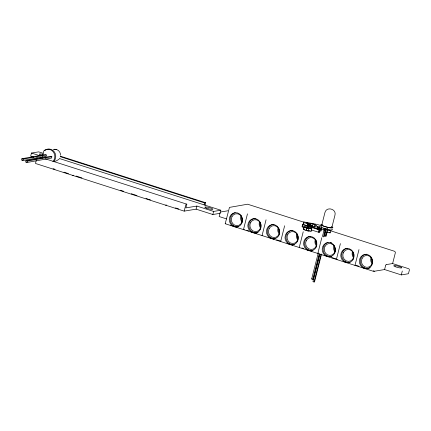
<?xml version="1.0" encoding="UTF-8"?>
<svg xmlns="http://www.w3.org/2000/svg" width="431" height="431" viewBox="0 0 431 431"><rect width="100%" height="100%" fill="white"/><g stroke="black" fill="none" stroke-linecap="round" stroke-linejoin="round"><path stroke-width="0.65" d="M303.198 224.524L303.693 221.879C309.286 223.123 315.303 223.624 320.847 225.58M409.428 269.849L408.448 273.733L401.315 274.913L384.587 269.553L373.968 271.309L372.896 271.153L225.197 223.732L229.464 207.392L247.599 204.213L302.74 221.846M21.895 158.727L23.177 159.136L46.419 154.977L45.131 154.567L21.895 158.727L21.55 160.1L22.832 160.51L46.069 156.351L46.3 155.435M22.832 160.51L23.177 159.136M25.973 160.709L25.628 162.083L26.911 162.492L51.51 158.091L51.855 156.717L50.567 156.308L25.973 160.709L27.255 161.119L51.855 156.717M26.911 162.492L27.255 161.119M42.098 157.741L42.41 156.496M42.879 154.632L43.817 150.904L44.894 150.036A7.187 6.632 79.8 0 1 53.492 152.148A7.187 6.632 79.8 0 1 52.911 161.56M43.014 153.253L38.677 151.863L31.468 153.053L30.687 156.141L33.785 157.132M36.301 160.251L35.487 163.478L184.182 211.125L196.11 209.154L212.839 214.514L220.052 213.323L220.834 210.236L59.252 158.457M36.63 158.964L36.958 157.671A1.04 0.361 -72.2 0 1 37.034 157.412M184.182 211.125L185.653 205.323A1.04 0.361 -72.2 0 1 186.3 204.262L186.817 204.175L185.88 207.893L196.892 206.066L213.62 211.427L220.834 210.236M196.11 209.154L196.892 206.066M204.105 204.876L204.596 202.931L205.706 202.748L205.07 205.264M212.839 214.514L213.62 211.427M220.144 212.655L219.158 216.54L226.593 218.921M247.464 213.851L243.461 229.68L244.372 229.529M262.048 235.638L266.051 219.805M280.635 241.592L284.638 225.763M307.842 224.567L308.143 223.382L306.576 222.951L313.041 224.034L316.683 225.494L315.584 226.022L311.053 226.771L302.632 224.292L302.034 226.663L304.184 227.616M302.39 227.035L302.988 224.664L302.632 224.292M303.09 224.249L303.693 221.879M302.988 224.664L310.175 227.002L308.585 227.266L303.844 226.587L303.241 228.958L303.602 229.588L308.127 231.075L311.257 231.156L311.855 228.786L310.18 227.773L311.591 227.455L319.759 229.89L320.034 229.755L312.647 227.282L319.694 226.458L319.247 228.236M303.602 229.588L304.2 227.218L303.844 226.587M299.222 247.55L303.23 231.722M307.098 225.72L307.4 224.535L307.928 224.449L312.044 225.402L311.597 227.18M306.032 230.477L306.63 228.101L304.2 227.218M307.319 225.79L308.143 223.382M306.209 230.531L306.63 228.101M307.556 226.162L307.858 224.977L307.4 224.535M307.61 228.559L307.906 227.374L305.029 227.078L307.438 228.144L310.315 228.441L307.906 227.374M308.127 231.075L308.731 228.705L311.855 228.786M310.034 226.954L310.336 225.769L312.044 225.402M310.11 226.943L310.412 225.758M310.519 225.294L310.966 223.517M311.29 228.64L311.591 227.455M310.929 231.382L311.532 229.012M313.041 224.034L312.443 226.404L311.403 226.146M314.538 226.437L314.986 224.659M316.785 228.936L317.335 227.536L321.785 228.522L321.181 230.892L319.473 231.264M317.205 228.317L317.652 226.539M317.297 229.281L317.593 228.096L317.087 227.751M311.602 230.019L318.326 232.142L318.924 229.771M318.326 232.142L319.155 232.261L319.759 229.89M319.624 230.671L320.071 228.888L321.785 228.522M319.549 231.248L320.147 228.877M319.155 232.261L320.034 229.755M321.828 224.82L324.904 212.677C326.38 205.991 336.961 208.949 334.903 215.381L331.832 227.53M331.951 229.152A6.249 1.029 14.2 0 1 328.589 229.707L321.332 227.487L321.822 225.532L321.208 225.192A6.249 1.029 14.2 0 1 322.059 224.346M321.919 227.52L321.467 229.297L323.595 229.976L324.042 228.198M317.809 253.509L321.817 237.675M324.241 231.108L324.732 229.168M318.283 252.916L311.678 278.97L312.793 279.326L319.209 253.918M323.487 236.98L325.631 228.511M319.64 254.064L313.267 279.25L312.793 279.326M324.053 236.63L326.014 228.877M319.85 254.295L312.933 281.621L314.048 281.982L314.522 281.901L321.44 254.576M324.457 236.08L326.267 228.926M324.936 235.999L325.265 234.701M314.048 281.982L321.127 254.004M325.572 236.436L327.872 227.471L321.822 225.532M326.051 236.36L327.862 229.2M326.315 232.535L330.227 232.837L330.83 230.466L328.934 230.003M340.404 243.634L336.395 259.462L337.306 259.311M358.991 249.592L354.982 265.421L355.893 265.27L358.991 266.261M384.587 269.553L385.567 265.668M401.315 274.913L402.295 271.029M322.41 236.635L324.559 228.166M44.705 150.748L45.799 149.875A7.187 6.632 79.8 0 1 54.398 151.987A7.187 6.632 79.8 0 1 53.816 161.399M59.02 159.287L56.078 161.005L53.622 161.447M225.197 223.684L225.785 223.576M54.074 169.431L54.985 169.281L53.061 168.666M72.661 175.39L73.572 175.239M165.596 205.172L166.511 205.021M221.022 211.912L227.913 210.786M234.168 226.701L235.078 226.55M252.755 232.659L253.665 232.508M271.341 238.618L272.252 238.467M319.393 230.93L320.352 230.774M289.928 244.571L290.839 244.42M308.515 250.53L309.426 250.379M327.102 256.483L328.013 256.332M345.689 262.441L346.599 262.29M386.219 264.607L392.555 263.562M364.276 268.4L365.186 268.249M311.678 278.97L312.152 278.889M53.223 149.385L55.243 149.32M309.717 230.811L306.662 230.456M327.571 230.219L330.83 230.466M303.65 222.746L307.917 223.42M56.089 149.471C58.718 149.923 60.539 152.558 60.582 155.138M54.656 149.223L56.628 149.562M327.872 227.471L329.09 227.719A6.249 1.029 14.2 0 0 331.676 226.728M328.966 232.53L330.227 232.837M306.807 228.161L308.731 228.705M330.297 230.682L394.85 251.375L395.399 252.582L392.619 263.567L408.69 268.718L409.38 269.321M307.858 224.977L310.336 225.769M317.593 228.096L320.071 228.888M60.211 156.124L205.706 202.748M60.383 156.717L204.596 202.931M31.468 153.053L40.142 155.833M40.04 157.143L42.604 157.961M45.169 158.786L186.817 204.175M230.741 225.16L236.937 227.148M246.85 230.326L248.709 230.919M251.806 231.91L256.763 233.5M270.393 237.869L274.111 239.06M276.589 239.857L280.926 241.247M287.121 243.229L292.697 245.018M301.991 247.997L303.85 248.59M306.947 249.581L311.904 251.171M326.154 255.739L329.252 256.731M331.73 257.528L336.067 258.918M344.741 261.692L347.839 262.689M363.328 267.651L367.045 268.842M373.241 270.83L374.48 271.223M63.96 172.158L68.443 173.596M76.136 176.058L81.906 177.906M120.362 190.233L123.568 191.256M131.256 193.724L137.026 195.572M146.001 198.449L147.919 199.063M148.56 199.267L150.484 199.887M175.482 207.898L178.687 208.922M321.332 227.487L320.702 227.18A6.249 1.029 14.2 0 1 320.325 226.544M318.951 231.862L319.43 232.126M325.717 229.206L326.515 229.847M304.431 229.448L304.965 229.879M372.104 262.28A5.156 4.757 80.6 0 1 371.641 258.363M368.063 268.47A7.187 6.627 80.6 0 1 360.305 261.795A7.187 6.627 80.6 0 1 366.948 254.209M370.234 267.689A7.187 6.627 80.6 0 1 368.629 268.357M242.2 222.245A5.986 5.522 80.6 0 1 241.118 215.457M331.455 256.44A7.187 6.627 80.6 0 1 323.331 251.122A7.187 6.627 80.6 0 1 328.05 242.486M330.351 242.341A7.187 6.627 80.6 0 1 331.493 242.594M335.14 252.027A5.986 5.522 80.6 0 1 334.052 245.244M294.281 244.528A7.187 6.627 80.6 0 1 285.99 238.284A7.187 6.627 80.6 0 1 292.595 230.386M297.961 240.11A5.986 5.522 80.6 0 1 296.878 233.327M385.648 265.41A1.04 0.361 -72.2 0 1 386.106 264.661M297.756 238.451A5.156 4.757 80.6 0 1 297.288 234.534M372.314 263.939A5.986 5.522 80.6 0 1 371.226 257.156M335.684 251.456A5.156 4.757 80.6 0 1 334.461 246.451M238.515 226.658A7.187 6.627 80.6 0 1 230.391 221.335A7.187 6.627 80.6 0 1 235.116 212.704M275.129 238.688A7.187 6.627 80.6 0 1 267.371 232.013A7.187 6.627 80.6 0 1 274.008 224.427M241.996 220.586A5.156 4.757 80.6 0 1 241.527 216.669M279.374 234.157A5.986 5.522 80.6 0 1 277.957 228.344M260.787 228.198A5.986 5.522 80.6 0 1 259.704 221.415M258.196 232.223A7.187 6.627 80.6 0 1 248.913 226.986A7.187 6.627 80.6 0 1 255.421 218.469M279.169 232.498A5.156 4.757 80.6 0 1 278.701 228.581M350.042 262.398A7.187 6.627 80.6 0 1 341.794 256.461A7.187 6.627 80.6 0 1 347.779 248.261M260.583 226.539A5.156 4.757 80.6 0 1 260.114 222.622M353.727 257.98A5.986 5.522 80.6 0 1 352.639 251.198M353.517 256.321A5.156 4.757 80.6 0 1 353.054 252.404M312.868 250.486A7.187 6.627 80.6 0 1 304.62 244.549A7.187 6.627 80.6 0 1 310.606 236.35M316.548 246.069A5.986 5.522 80.6 0 1 315.465 239.286M316.343 244.409A5.156 4.757 80.6 0 1 315.875 240.493M41.812 155.408A4.165 0.69 14.2 0 1 39.393 154.061A4.165 0.69 14.2 0 1 42.911 154.325M331.52 226.997A5.204 0.857 14.2 0 1 326.779 227.051A5.204 0.857 14.2 0 1 322.183 224.686M241.651 223.597L240.59 225.047A7.187 6.627 80.6 0 1 229.481 221.486L229.26 219.627A7.187 6.627 80.6 0 1 237.643 212.962A7.187 6.627 80.6 0 1 241.651 223.597M260.238 229.551L259.176 231.005A7.187 6.627 80.6 0 1 248.067 227.444L247.847 225.58A7.187 6.627 80.6 0 1 256.229 218.921A7.187 6.627 80.6 0 1 260.238 229.551M278.825 235.509L277.763 236.958A7.187 6.627 80.6 0 1 266.654 233.403L266.433 231.539A7.187 6.627 80.6 0 1 274.816 224.874A7.187 6.627 80.6 0 1 278.825 235.509M297.412 241.468L296.35 242.917A7.187 6.627 80.6 0 1 285.247 239.356L285.02 237.497A7.187 6.627 80.6 0 1 293.403 230.833A7.187 6.627 80.6 0 1 297.412 241.468M315.998 247.421L314.937 248.876A7.187 6.627 80.6 0 1 303.833 245.314L303.613 243.45A7.187 6.627 80.6 0 1 311.99 236.791A7.187 6.627 80.6 0 1 315.998 247.421M334.585 253.38L333.524 254.829A7.187 6.627 80.6 0 1 322.42 251.273L322.199 249.409A7.187 6.627 80.6 0 1 330.577 242.745A7.187 6.627 80.6 0 1 334.585 253.38M353.172 259.333L352.111 260.787A7.187 6.627 80.6 0 1 341.007 257.226L340.786 255.362A7.187 6.627 80.6 0 1 349.169 248.703A7.187 6.627 80.6 0 1 353.172 259.333M371.759 265.291L370.698 266.741A7.187 6.627 80.6 0 1 359.594 263.185L359.373 261.321A7.187 6.627 80.6 0 1 367.756 254.656A7.187 6.627 80.6 0 1 371.759 265.291M308.709 224.664L308.03 224.777L309.954 225.575L311.392 225.338L308.709 224.664M320.95 228.403L319.516 228.64L317.744 227.816L320.95 228.403M324.963 246.327A5.986 5.522 80.6 0 0 329.737 255.438A5.986 5.522 80.6 0 0 334.553 246.629A5.986 5.522 80.6 0 0 324.963 246.327M232.029 216.545A5.986 5.522 80.6 0 0 236.802 225.655A5.986 5.522 80.6 0 0 241.619 216.847A5.986 5.522 80.6 0 0 232.029 216.545M287.789 234.416A5.986 5.522 80.6 0 0 292.563 243.526A5.986 5.522 80.6 0 0 297.379 234.712A5.986 5.522 80.6 0 0 287.789 234.416M362.142 258.239A5.986 5.522 80.6 0 0 366.91 267.349A5.986 5.522 80.6 0 0 371.732 258.541A5.986 5.522 80.6 0 0 362.142 258.239M306.376 240.374A5.986 5.522 80.6 0 0 311.15 249.479A5.986 5.522 80.6 0 0 315.966 240.67A5.986 5.522 80.6 0 0 306.376 240.374M343.555 252.286A5.986 5.522 80.6 0 0 348.323 261.396A5.986 5.522 80.6 0 0 353.145 252.582A5.986 5.522 80.6 0 0 343.555 252.286M269.203 228.457A5.986 5.522 80.6 0 0 273.976 237.567A5.986 5.522 80.6 0 0 278.792 228.759A5.986 5.522 80.6 0 0 269.203 228.457M250.616 222.504A5.986 5.522 80.6 0 0 255.389 231.609A5.986 5.522 80.6 0 0 260.205 222.8A5.986 5.522 80.6 0 0 250.616 222.504M395.259 266.708A4.165 0.69 14.2 0 0 401.751 267.85A4.165 0.69 14.2 0 0 396.245 265.738A4.165 0.69 14.2 0 0 395.259 266.708M206.33 208.103A4.165 0.69 14.2 0 0 212.822 209.24A4.165 0.69 14.2 0 0 207.316 207.133A4.165 0.69 14.2 0 0 206.33 208.103"/></g></svg>
